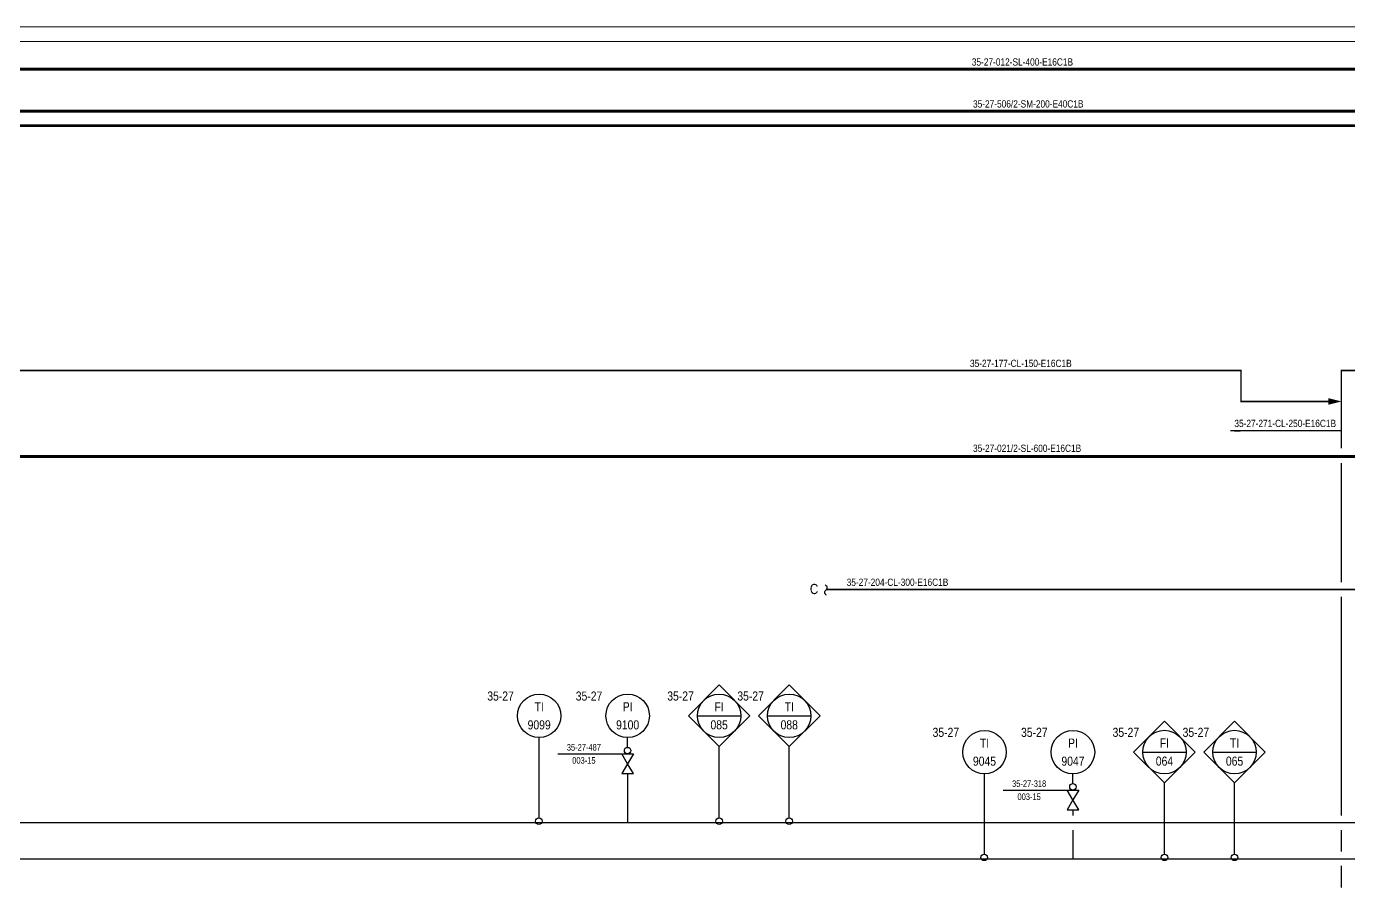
# Model space of a CAD drawing. Header units: millimetres. Extents: x -415 to 12957, y -5 to 599.
# Drawn here: x 5526.5 to 5981.8, y 296.3 to 594.2 of the extents above; entities that cross this region are included whole.
import ezdxf
from ezdxf.enums import TextEntityAlignment as Align

# ---------------------------------------------------------------- set-up
doc = ezdxf.new("R2010")
doc.units = ezdxf.units.MM
doc.header["$LTSCALE"] = 10
doc.header["$MEASUREMENT"] = 0
doc.layers.get('0').update_dxf_attribs({"linetype": 'CONTINUOUS'})
for name, color, linetype in [('P-A-SHEET', 3, 'CONTINUOUS'), ('P-COND', 4, 'CONTINUOUS'), ('P-FITTINGS', 7, 'CONTINUOUS'), ('P-INSTRPOS_TEXTS', 7, 'CONTINUOUS'), ('P-INSTRU', 7, 'CONTINUOUS'), ('P-LINEPOS', 7, 'CONTINUOUS'), ('P-OTHER', 7, 'CONTINUOUS'), ('P-STEAM1', 6, 'CONTINUOUS'), ('P-VALVEPOS', 7, 'CONTINUOUS'), ('P-VENTS', 7, 'CONTINUOUS')]:
    doc.layers.add(name, color=color, linetype=linetype)
doc.styles.add('ARIAL', font='ARIALN.TTF')
doc.styles.add('ARIALN', font='ARIALN.TTF')
doc.styles.get("Standard").update_dxf_attribs({"font": 'ARIALN.TTF'})

# ---------------------------------------------------------------- blocks, each defined once
blk = doc.blocks.new('PPI_0103B')
at = {"color": 0, "linetype": 'ByBlock'}
blk.add_circle((0, 0), 1.25, dxfattribs=at)
blk = doc.blocks.new('PPI_1100A')
at = {"color": 0, "linetype": 'ByBlock'}
blk.add_line((0, 0), (2, 0), dxfattribs=at)
blk = doc.blocks.new('PPI_0900A')
at = {"color": 0, "linetype": 'ByBlock'}
blk.add_line((-2.5, 0), (2.5, 0), dxfattribs=at)
blk = doc.blocks.new('PPI_1207A')
at = {"color": 0, "linetype": 'ByBlock'}
for p, q in [((-8.5, 0), (0, 8.5)), ((0, 8.5), (8.5, 0)), ((0, -8.5), (-8.5, 0)), ((-6, 0), (6, 0)), ((8.5, 0), (0, -8.5))]:
    blk.add_line(p, q, dxfattribs=at)
blk.add_circle((0, 0), 6, dxfattribs=at)
blk = doc.blocks.new('PPI_1200A')
at = {"color": 0, "linetype": 'ByBlock'}
blk.add_circle((0, 0), 6, dxfattribs=at)
blk = doc.blocks.new('P7A1271')
at = {"color": 0, "linetype": 'ByBlock'}
for centre, start, end in [((0.71, 0.82), 116.5651, 229.1849), ((-0.71, -0.82), 296.5651, 49.1849)]:
    blk.add_arc(centre, 1.08, start, end, dxfattribs=at)
blk = doc.blocks.new('ARROW')
blk.add_solid([(-2.5, -1.25), (-2.5, 1.25), (2.5, 0)])
at = {"linetype": 'Continuous', "flags": 1}
blk.add_attdef('SYM_WIDTH', (0, 0), '', height=3, dxfattribs=at)
blk = doc.blocks.new('P7A1100')
at = {"color": 0, "linetype": 'ByBlock'}
for points in [[(-3, -1.8), (-3, 1.8), (0, 0)], [(3, -1.8), (3, 1.8), (0, 0)]]:
    blk.add_lwpolyline(points, close=True, dxfattribs=at)
blk = doc.blocks.new('PPI_2100A')
at = {"color": 0, "linetype": 'ByBlock'}
blk.add_line((0, 0), (2, 0), dxfattribs=at)

msp = doc.modelspace()

# ---------------------------------------------------------------- linework, layer by layer
at = {"layer": 'P-A-SHEET', "color": 7, "const_width": 0.35}
for points in [[(-410, 0), (12952.06, 0), (12952.06, 594), (-410, 594)], [(-405, 5), (12947.06, 5), (12947.06, 589), (-405, 589)]]:
    msp.add_lwpolyline(points, close=True, dxfattribs=at)
at = {"layer": 'P-COND', "linetype": 'Continuous', "const_width": 0.5}
for points in [[(2156.94, 475.71), (5944.77, 475.71), (5944.77, 465.05), (5976.85, 465.05)], [(6016.86, 322.5), (6016.86, 400.31), (5801.81, 400.31)], [(5733.56, 320), (5733.56, 336.97)], [(5886.9, 322.5), (5886.9, 324.47)], [(5886.9, 307.5), (5886.9, 317.5)], [(6127.26, 294.62), (6127.26, 307.5), (5149.96, 307.5), (5149.96, 39.42), (2539.99, 39.42), (2539.99, 175)]]:
    msp.add_lwpolyline(points, dxfattribs=at)
at = {"layer": 'P-COND', "const_width": 0.5}
for points in [[(5979.35, 448.87), (5979.35, 475.71), (6459.81, 475.71)], [(5979.35, 443.87), (5979.35, 402.81)], [(5979.35, 397.81), (5979.35, 322.5)], [(4649.99, 72.02), (4649.99, 50), (5134.7, 50), (5134.7, 320), (6139.99, 320), (6139.99, 213.09)], [(5979.35, 317.5), (5979.35, 310)], [(5979.35, 305.26), (5979.35, 297.63)]]:
    msp.add_lwpolyline(points, dxfattribs=at)
at = {"layer": 'P-INSTRU', "linetype": 'Continuous'}
for points in [[(5703.1, 321.7), (5703.1, 349.34)], [(5733.56, 345.97), (5733.56, 349.34)], [(5765.07, 321.7), (5765.07, 346.24)], [(5789.2, 321.7), (5789.2, 346.24)], [(5856.44, 309.2), (5856.44, 336.84)], [(5886.9, 333.47), (5886.9, 336.84)], [(5918.41, 309.2), (5918.41, 333.74)], [(5942.54, 309.2), (5942.54, 333.74)]]:
    msp.add_lwpolyline(points, dxfattribs=at)
at = {"layer": 'P-OTHER'}
for points in [[(5979.35, 455), (5941.16, 454.98)], [(5709.49, 343.72), (5732.09, 343.72)], [(5862.82, 331.22), (5885.43, 331.22)]]:
    msp.add_lwpolyline(points, dxfattribs=at)
at = {"layer": 'P-STEAM1', "linetype": 'Continuous', "const_width": 1}
for points in [[(1230.31, 579.44), (6591.76, 579.44)], [(1230.31, 565), (6459.81, 565)], [(1230.31, 560), (6459.81, 560)], [(1230.31, 446.44), (2477.49, 446.38), (2482.49, 446.38), (2492.49, 446.38), (6312.49, 446.06), (6327.49, 446.06), (6459.81, 446.05)]]:
    msp.add_lwpolyline(points, dxfattribs=at)

# ---------------------------------------------------------------- block references
at = {"layer": 'P-COND', "linetype": 'Continuous', "xscale": 0.900000000000091, "yscale": 0.900000000000091, "zscale": 0.900000000000091}
msp.add_blockref('ARROW', (5977.1, 465.05), dxfattribs=at)
at = {"layer": 'P-FITTINGS', "xscale": -1}
msp.add_blockref('P7A1271', (5801.81, 400.1), dxfattribs=at)
at = {"layer": 'P-INSTRU', "color": 140}
for name, p, xscale, yscale, zscale in [('PPI_1200A', (5703.1, 356.83), 1.2478, 1.2478, 1.2478), ('PPI_1200A', (5733.56, 356.83), 1.2478, 1.2478, 1.2478), ('PPI_1207A', (5765.07, 356.84), 1.2478, 1.2478, 1.2478), ('PPI_1207A', (5789.2, 356.84), 1.2478, 1.2478, 1.2478), ('PPI_1200A', (5856.44, 344.33), 1.2478, 1.2478, 1.2478), ('PPI_1200A', (5886.9, 344.33), 1.2478, 1.2478, 1.2478), ('PPI_1207A', (5918.41, 344.34), 1.2478, 1.2478, 1.2478), ('PPI_1207A', (5942.54, 344.34), 1.2478, 1.2478, 1.2478), ('PPI_0103B', (5733.56, 344.84), 0.899999999999636, 0.899999999999636, 0.899999999999636), ('PPI_0103B', (5886.9, 332.34), 0.899999999999636, 0.899999999999636, 0.899999999999636), ('PPI_0103B', (5703, 320.58), 0.899999999999636, 0.899999999999636, 0.899999999999636), ('PPI_0103B', (5765.07, 320.58), 0.899999999999636, 0.899999999999636, 0.899999999999636), ('PPI_0103B', (5789.2, 320.58), 0.899999999999636, 0.899999999999636, 0.899999999999636), ('PPI_0103B', (5856.34, 308.08), 0.899999999999636, 0.899999999999636, 0.899999999999636), ('PPI_0103B', (5918.41, 308.08), 0.899999999999636, 0.899999999999636, 0.899999999999636), ('PPI_0103B', (5942.54, 308.08), 0.899999999999636, 0.899999999999636, 0.899999999999636)]:
    msp.add_blockref(name, p, dxfattribs=dict(at, xscale=xscale, yscale=yscale, zscale=zscale))
at = {"layer": 'P-LINEPOS', "color": 140}
for name, p in [('PPI_1100A', (5852.08, 579.44)), ('PPI_2100A', (5852.49, 565)), ('PPI_1100A', (5851.45, 475.67)), ('PPI_1100A', (5942.49, 455)), ('PPI_2100A', (5852.49, 446.44)), ('PPI_1100A', (5808.98, 400.31))]:
    msp.add_blockref(name, p, dxfattribs=at)
at = {"layer": 'P-VALVEPOS', "color": 140, "xscale": 0.9, "yscale": 0.9, "zscale": 0.9}
for p in [(5718.49, 343.72), (5871.82, 331.22)]:
    msp.add_blockref('PPI_0900A', p, dxfattribs=at)
at = {"layer": 'P-VENTS', "xscale": 1.125, "yscale": 1.125, "zscale": 1.125, "rotation": 270}
for p in [(5733.56, 340.34), (5886.9, 327.84)]:
    msp.add_blockref('P7A1100', p, dxfattribs=at)

# ---------------------------------------------------------------- texts
at = {"layer": 'P-INSTRPOS_TEXTS', "style": 'ARIAL'}
for p in [(5694.37, 362.07), (5724.83, 362.07), (5756.34, 362.08), (5780.47, 362.08), (5847.7, 349.57), (5878.17, 349.57), (5909.68, 349.58), (5933.8, 349.58)]:
    msp.add_text('35-27', height=3.119, dxfattribs=at).set_placement(p, align=Align.RIGHT)
for s, p in [('TI', (5703.1, 359.95)), ('PI', (5733.56, 359.95)), ('FI', (5765.07, 359.96)), ('TI', (5789.2, 359.96)), ('9099', (5703.1, 353.71)), ('9100', (5733.56, 353.71)), ('085', (5765.07, 353.72)), ('088', (5789.2, 353.72)), ('TI', (5856.44, 347.45)), ('PI', (5886.9, 347.45)), ('FI', (5918.41, 347.46)), ('TI', (5942.54, 347.46)), ('9045', (5856.44, 341.21)), ('9047', (5886.9, 341.21)), ('064', (5918.41, 341.22)), ('065', (5942.54, 341.22))]:
    msp.add_text(s, height=3.119, dxfattribs=at).set_placement(p, align=Align.MIDDLE)
at = {"layer": 'P-LINEPOS', "color": 140}
for s, height, style, p in [('35-27-012-SL-400-E16C1B', 2.5, 'ARIAL', (5852.08, 581.94)), ('35-27-506/2-SM-200-E40C1B', 2.5, 'ARIAL', (5852.49, 567.5)), ('35-27-177-CL-150-E16C1B', 2.5, 'ARIAL', (5851.45, 478.17)), ('35-27-271-CL-250-E16C1B', 2.5, 'ARIAL', (5942.49, 457.5)), ('35-27-021/2-SL-600-E16C1B', 2.5, 'ARIAL', (5852.49, 448.94)), ('C', 3.5, 'ARIALN', (5796.31, 400.49)), ('35-27-204-CL-300-E16C1B', 2.5, 'ARIAL', (5808.98, 402.81))]:
    msp.add_text(s, height=height, dxfattribs=dict(at, style=style)).set_placement(p, align=Align.MIDDLE_LEFT)
at = {"layer": 'P-VALVEPOS', "color": 140, "style": 'ARIAL'}
for s, p in [('35-27-487', (5718.49, 345.97)), ('003-15', (5718.49, 341.47)), ('35-27-318', (5871.82, 333.47)), ('003-15', (5871.82, 328.97))]:
    msp.add_text(s, height=2.25, dxfattribs=at).set_placement(p, align=Align.MIDDLE)

doc.saveas('drawing.dxf')
